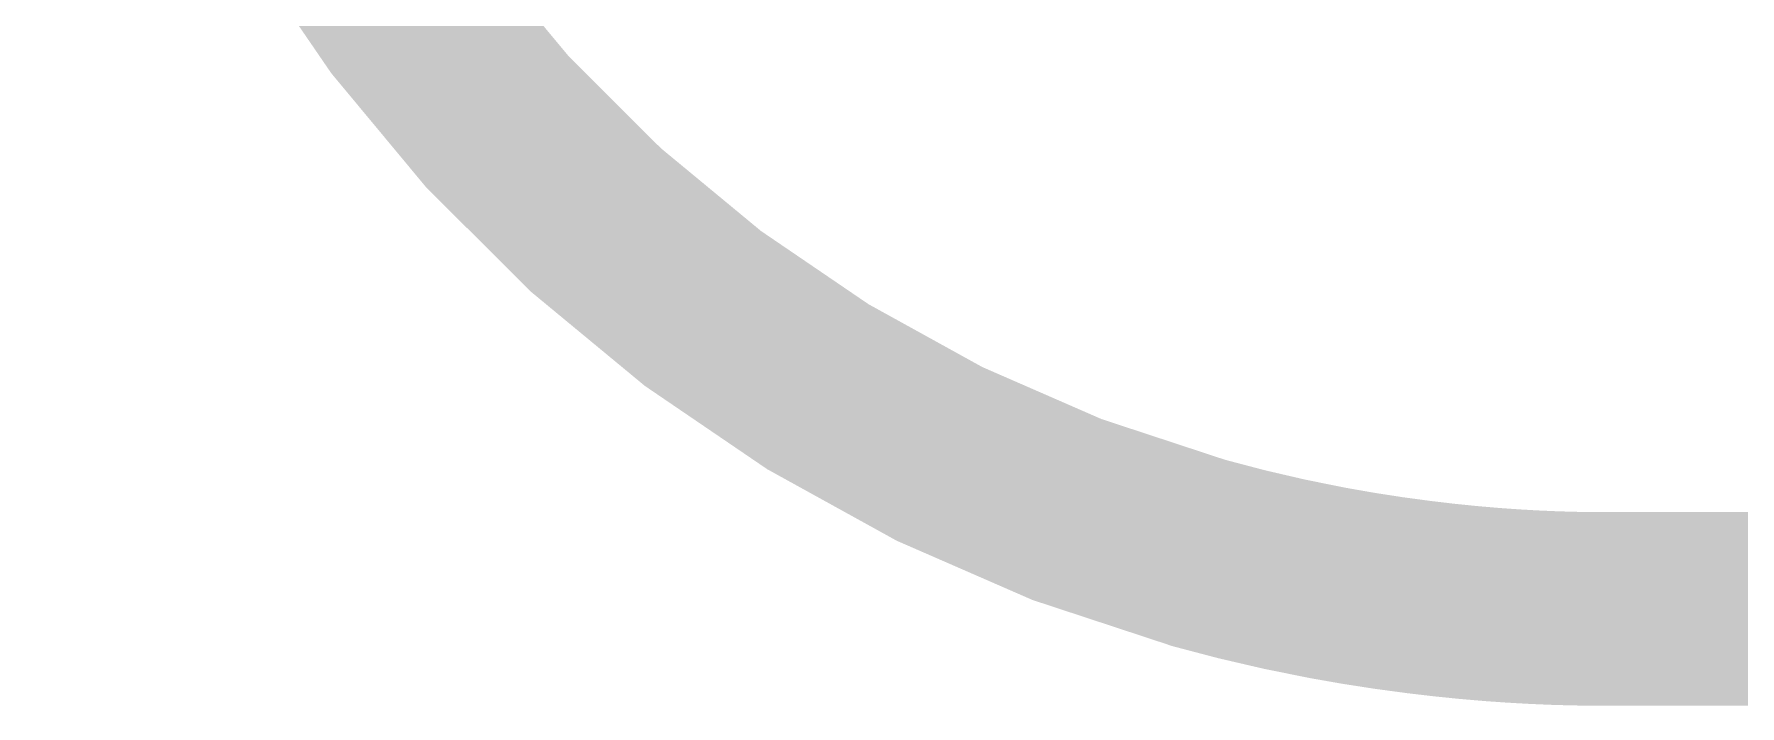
# Model space of a CAD drawing. Header units: inches. Extents: x -3 to 117, y 0 to 53.
# Drawn here: x -0.047 to 1.072, y -0.092 to 0.349 of the extents above; entities that cross this region are included whole.
import ezdxf

# ---------------------------------------------------------------- set-up
doc = ezdxf.new("R2010")
doc.units = ezdxf.units.IN
doc.layers.add('Mechanical 1', color=6, linetype='Continuous')

msp = doc.modelspace()

# ---------------------------------------------------------------- linework, layer by layer
at = {"layer": 'Mechanical 1'}
for points in [[(0.7176, 0.0086, 0.127, 0.127, -0.286863), (0.0169, 0.7754, 0.127, 0.127, 0)], [(0.802, -0.011, 0.127, 0.127, -0.021842), (0.7176, 0.0086, 0.127, 0.127, 0)], [(0.862, -0.0203, 0.127, 0.127, -0.015129), (0.802, -0.011, 0.127, 0.127, 0)], [(0.9101, -0.0252, 0.127, 0.127, -0.011951), (0.862, -0.0203, 0.127, 0.127, 0)], [(0.9508, -0.0275, 0.127, 0.127, -0.009955), (0.9101, -0.0252, 0.127, 0.127, 0)], [(0.9886, -0.0281, 0.127, 0.127, -0.009149), (0.9508, -0.0275, 0.127, 0.127, 0)], [(0.9886, -0.0281, 0.127, 0.127, 0), (65.0514, -0.0281, 0.127, 0.127, 0)]]:
    msp.add_lwpolyline(points, format="xyseb", dxfattribs=at)
for points in [[(0.6858, 0.0086, 0.0635, 0.0635, 1), (0.7493, 0.0086, 0.0635, 0.0635, 1)], [(0.6858, 0.0086, 0.0635, 0.0635, 1), (0.7493, 0.0086, 0.0635, 0.0635, 1)], [(0.7703, -0.011, 0.0635, 0.0635, 1), (0.8338, -0.011, 0.0635, 0.0635, 1)], [(0.7703, -0.011, 0.0635, 0.0635, 1), (0.8338, -0.011, 0.0635, 0.0635, 1)], [(0.8302, -0.0203, 0.0635, 0.0635, 1), (0.8937, -0.0203, 0.0635, 0.0635, 1)], [(0.8302, -0.0203, 0.0635, 0.0635, 1), (0.8937, -0.0203, 0.0635, 0.0635, 1)], [(0.8784, -0.0252, 0.0635, 0.0635, 1), (0.9419, -0.0252, 0.0635, 0.0635, 1)], [(0.8784, -0.0252, 0.0635, 0.0635, 1), (0.9419, -0.0252, 0.0635, 0.0635, 1)], [(0.9191, -0.0275, 0.0635, 0.0635, 1), (0.9826, -0.0275, 0.0635, 0.0635, 1)], [(0.9191, -0.0275, 0.0635, 0.0635, 1), (0.9826, -0.0275, 0.0635, 0.0635, 1)], [(0.9569, -0.0281, 0.0635, 0.0635, 1), (1.0204, -0.0281, 0.0635, 0.0635, 1)], [(0.9569, -0.0281, 0.0635, 0.0635, 1), (1.0204, -0.0281, 0.0635, 0.0635, 1)]]:
    msp.add_lwpolyline(points, format="xyseb", close=True, dxfattribs=at)

doc.saveas('drawing.dxf')
